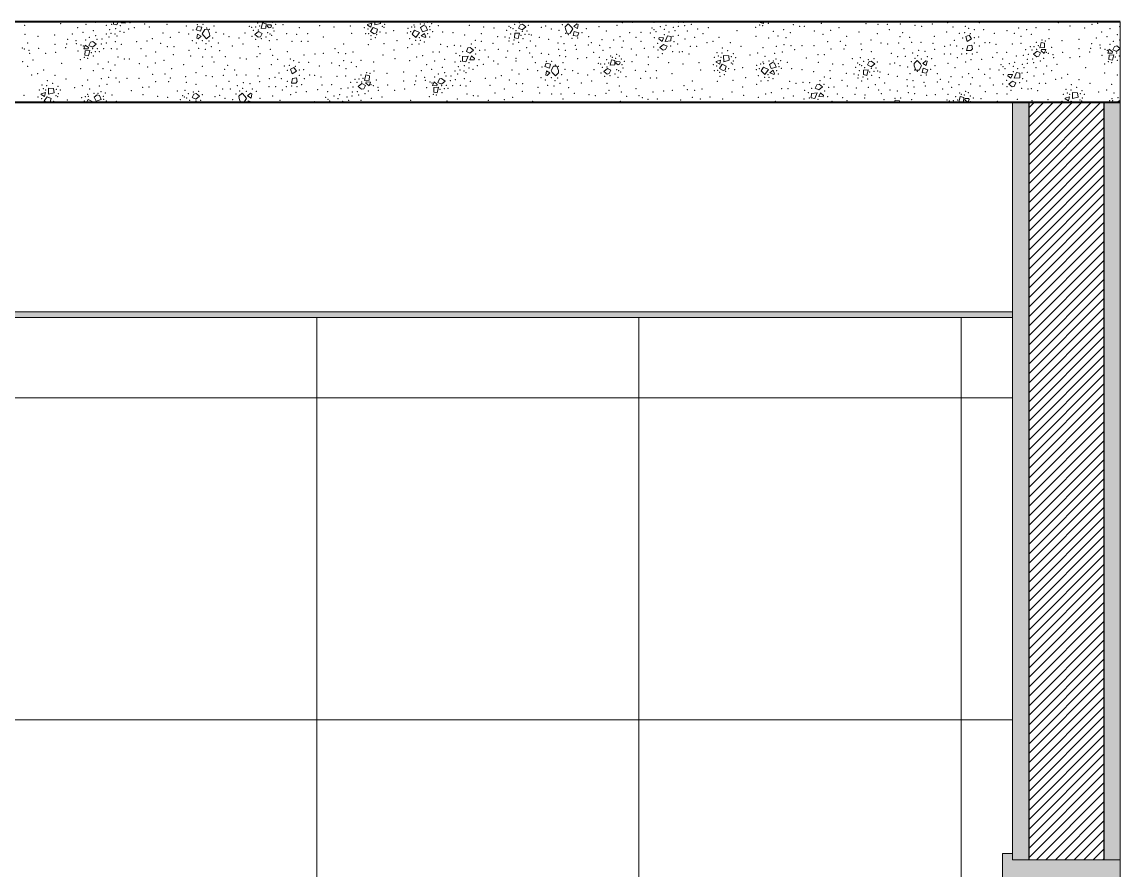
# Model space of a CAD drawing. Header units: metres. Extents: x -1.9 to 95.3, y -2.2 to 2.5.
# Drawn here: x 90.306 to 92.351, y 0.006 to 1.585 of the extents above; entities that cross this region are included whole.
import ezdxf

# ---------------------------------------------------------------- set-up
doc = ezdxf.new("R2010")
doc.units = ezdxf.units.M
doc.header["$MEASUREMENT"] = 0
for name, color, linetype in [('FORRO.EXEC', 7, 'Continuous'), ('LAJES.EST', 7, 'Continuous'), ('PAREDE CONSTRUIR', 7, 'Continuous'), ('Portas Archicad', 7, 'Continuous')]:
    doc.layers.add(name, color=color, linetype=linetype)
for name, color, linetype, lineweight in [('FORRO.EXEC_Caneta_No__241', 7, 'Continuous', 13), ('LAJES.EST_Caneta_No__1', 7, 'Continuous', 40), ('LAJES.EST_Caneta_No__241', 7, 'Continuous', 13), ('PAREDE CONSTRUIR_Caneta_No__241', 7, 'Continuous', 13), ('PAREDE CONSTRUIR_Caneta_No__3', 7, 'Continuous', 30)]:
    doc.layers.add(name, color=color, linetype=linetype, lineweight=lineweight)
for name, color, linetype, lineweight, true_color in [('LAJES.EST_Caneta_No__97', 7, 'Continuous', 13, 0x6b6b6b), ('PAREDE CONSTRUIR_Caneta_No__97', 7, 'Continuous', 13, 0x6b6b6b), ('Portas Archicad_Caneta_No__9', 7, 'Continuous', 9, 0x020202)]:
    doc.layers.add(name, color=color, linetype=linetype, lineweight=lineweight, true_color=true_color)

# ---------------------------------------------------------------- blocks, each defined once
blk = doc.blocks.new('*X312', base_point=(130.5551, -2.115))
at = {"layer": 'LAJES.EST_Caneta_No__241', "color": 7, "linetype": 'Continuous', "lineweight": 13}
for p, q in [((90.4767, 1.5809), (90.4768, 1.585)), ((90.4767, 1.5809), (90.4831, 1.5795)), ((90.4854, 1.585), (90.4831, 1.5795)), ((90.4907, 1.5832), (90.4914, 1.585)), ((90.4986, 1.5829), (90.4907, 1.5832)), ((90.4992, 1.585), (90.4986, 1.5829)), ((90.6328, 1.5767), (90.6305, 1.5705)), ((90.6328, 1.5767), (90.641, 1.5753)), ((90.641, 1.5753), (90.6389, 1.5676)), ((90.7518, 1.5729), (90.7543, 1.5832)), ((90.7608, 1.5818), (90.7543, 1.5832)), ((90.7608, 1.5818), (90.7605, 1.5735)), ((90.7627, 1.5772), (90.7633, 1.5798)), ((90.7667, 1.5738), (90.7627, 1.5772)), ((90.7633, 1.5798), (90.7696, 1.5795)), ((90.7667, 1.5738), (90.7695, 1.5749)), ((90.7707, 1.5779), (90.7695, 1.5749)), ((90.7707, 1.5779), (90.7696, 1.5795)), ((90.9495, 1.579), (90.9496, 1.5803)), ((90.956, 1.5752), (90.9495, 1.579)), ((90.9496, 1.5803), (90.9576, 1.5826)), ((90.9606, 1.5749), (90.9553, 1.567)), ((90.9576, 1.5826), (90.956, 1.5752)), ((90.9606, 1.5749), (90.9682, 1.5715)), ((90.9635, 1.5796), (90.9633, 1.585)), ((90.9737, 1.5822), (90.9635, 1.5796)), ((90.9733, 1.585), (90.9737, 1.5822)), ((91.0484, 1.5744), (91.0542, 1.5784)), ((91.0542, 1.5784), (91.0583, 1.5772)), ((91.0583, 1.5772), (91.0612, 1.5697)), ((91.2311, 1.5735), (91.2342, 1.5799)), ((91.2342, 1.5799), (91.2382, 1.5809)), ((91.2378, 1.5703), (91.2446, 1.5759)), ((91.2382, 1.5809), (91.2446, 1.5759)), ((91.3179, 1.5762), (91.3237, 1.5818)), ((91.3184, 1.572), (91.3179, 1.5762)), ((91.3237, 1.5818), (91.3298, 1.5755)), ((91.3298, 1.5755), (91.332, 1.572)), ((91.3341, 1.5763), (91.3396, 1.5814)), ((91.3407, 1.5726), (91.3341, 1.5763)), ((91.3396, 1.5814), (91.3421, 1.5804)), ((91.3421, 1.5804), (91.3407, 1.5726)), ((91.681, 1.5838), (91.681, 1.585)), ((91.681, 1.5838), (91.6875, 1.5824)), ((91.6881, 1.585), (91.6875, 1.5824)), ((90.6389, 1.5676), (90.6305, 1.5705)), ((90.6318, 1.5547), (90.6332, 1.5625)), ((90.6343, 1.5536), (90.6318, 1.5547)), ((90.6332, 1.5625), (90.6398, 1.5587)), ((90.6398, 1.5587), (90.6343, 1.5536)), ((90.6465, 1.5711), (90.6419, 1.5631)), ((90.644, 1.5596), (90.6419, 1.5631)), ((90.6501, 1.5533), (90.644, 1.5596)), ((90.6525, 1.5714), (90.6465, 1.5711)), ((90.6559, 1.5589), (90.6501, 1.5533)), ((90.6555, 1.5631), (90.6525, 1.5714)), ((90.6555, 1.5631), (90.6559, 1.5589)), ((90.7467, 1.567), (90.7399, 1.5615)), ((90.7462, 1.5565), (90.7399, 1.5615)), ((90.7503, 1.5575), (90.7462, 1.5565)), ((90.7467, 1.567), (90.7534, 1.5638)), ((90.7534, 1.5638), (90.7503, 1.5575)), ((90.7605, 1.5735), (90.7518, 1.5729)), ((90.9623, 1.5631), (90.9553, 1.567)), ((90.9662, 1.5647), (90.9623, 1.5631)), ((90.9682, 1.5715), (90.9662, 1.5647)), ((91.033, 1.5625), (91.0374, 1.5695)), ((91.033, 1.5625), (91.04, 1.5561)), ((91.0374, 1.5695), (91.0469, 1.5651)), ((91.0469, 1.5651), (91.04, 1.5561)), ((91.0521, 1.5669), (91.0484, 1.5744)), ((91.0496, 1.5591), (91.0556, 1.5638)), ((91.0573, 1.5558), (91.0496, 1.5591)), ((91.0521, 1.5669), (91.0612, 1.5697)), ((91.0556, 1.5638), (91.0582, 1.5568)), ((91.0582, 1.5568), (91.0573, 1.5558)), ((91.2237, 1.5555), (91.224, 1.5639)), ((91.2237, 1.5555), (91.2302, 1.5541)), ((91.224, 1.5639), (91.2327, 1.5644)), ((91.2327, 1.5644), (91.2302, 1.5541)), ((91.2378, 1.5703), (91.2311, 1.5735)), ((91.3184, 1.572), (91.3214, 1.5637)), ((91.3214, 1.5637), (91.3274, 1.564)), ((91.3274, 1.564), (91.332, 1.572)), ((91.3329, 1.5598), (91.3349, 1.5675)), ((91.3411, 1.5584), (91.3329, 1.5598)), ((91.3349, 1.5675), (91.3434, 1.5646)), ((91.3411, 1.5584), (91.3434, 1.5646)), ((91.4925, 1.5534), (91.4932, 1.5561)), ((91.4932, 1.5561), (91.5012, 1.5557)), ((91.5012, 1.5557), (91.4983, 1.5487)), ((91.5044, 1.5488), (91.5087, 1.5594)), ((91.5152, 1.558), (91.5087, 1.5594)), ((91.5152, 1.558), (91.5149, 1.5497)), ((92.0701, 1.5606), (92.0641, 1.5578)), ((92.0668, 1.5489), (92.0641, 1.5578)), ((92.0701, 1.5606), (92.0749, 1.5538)), ((90.4212, 1.5351), (90.4241, 1.5421)), ((90.4292, 1.5347), (90.4212, 1.5351)), ((90.4241, 1.5421), (90.4298, 1.5374)), ((90.4298, 1.5374), (90.4292, 1.5347)), ((90.4308, 1.5412), (90.4339, 1.5475)), ((90.4375, 1.538), (90.4308, 1.5412)), ((90.4339, 1.5475), (90.438, 1.5486)), ((90.4375, 1.538), (90.4443, 1.5435)), ((90.438, 1.5486), (90.4443, 1.5435)), ((91.1339, 1.5303), (91.1369, 1.5366)), ((91.1369, 1.5366), (91.141, 1.5377)), ((91.141, 1.5377), (91.1474, 1.5327)), ((91.4983, 1.5487), (91.4925, 1.5534)), ((91.5011, 1.5432), (91.4943, 1.5377)), ((91.5006, 1.5327), (91.4943, 1.5377)), ((91.5011, 1.5432), (91.5078, 1.54)), ((91.5149, 1.5497), (91.5044, 1.5488)), ((91.5078, 1.54), (91.5047, 1.5337)), ((92.0678, 1.5403), (92.0657, 1.5317)), ((92.0749, 1.5538), (92.0668, 1.5489)), ((92.0678, 1.5403), (92.0751, 1.5418)), ((92.0765, 1.5349), (92.0738, 1.5316)), ((92.0751, 1.5418), (92.0765, 1.5349)), ((92.2019, 1.5367), (92.2044, 1.547)), ((92.2106, 1.5372), (92.2019, 1.5367)), ((92.2109, 1.5456), (92.2044, 1.547)), ((92.2044, 1.5314), (92.2051, 1.534)), ((92.2051, 1.534), (92.2131, 1.5337)), ((92.2109, 1.5456), (92.2106, 1.5372)), ((92.3286, 1.5271), (92.3314, 1.5341)), ((92.3314, 1.5341), (92.3372, 1.5294)), ((92.3382, 1.5332), (92.3413, 1.5395)), ((92.3413, 1.5395), (92.3453, 1.5405)), ((92.3449, 1.53), (92.3514, 1.5353)), ((92.3453, 1.5405), (92.3514, 1.5358)), ((90.4234, 1.5232), (90.4237, 1.5315)), ((90.4234, 1.5232), (90.4299, 1.5218)), ((90.4237, 1.5315), (90.4324, 1.5321)), ((90.4324, 1.5321), (90.4299, 1.5218)), ((91.1265, 1.5123), (91.1268, 1.5206)), ((91.1268, 1.5206), (91.1372, 1.5216)), ((91.1372, 1.5216), (91.133, 1.5109)), ((91.1406, 1.5271), (91.1339, 1.5303)), ((91.1405, 1.5146), (91.1433, 1.5217)), ((91.1485, 1.5143), (91.1405, 1.5146)), ((91.1406, 1.5271), (91.1474, 1.5327)), ((91.1433, 1.5217), (91.1491, 1.5169)), ((91.1491, 1.5169), (91.1485, 1.5143)), ((91.4016, 1.5043), (91.4041, 1.5146)), ((91.4106, 1.5132), (91.4041, 1.5146)), ((91.5047, 1.5337), (91.5006, 1.5327)), ((91.5994, 1.5117), (91.6075, 1.514)), ((91.6075, 1.514), (91.6058, 1.5066)), ((91.6133, 1.511), (91.613, 1.5224)), ((91.6225, 1.5218), (91.613, 1.5224)), ((91.6235, 1.5136), (91.6133, 1.511)), ((91.6225, 1.5218), (91.6235, 1.5136)), ((92.0738, 1.5316), (92.0657, 1.5317)), ((92.1968, 1.5308), (92.19, 1.5252)), ((92.1963, 1.5202), (92.19, 1.5252)), ((92.2004, 1.5212), (92.1963, 1.5202)), ((92.1968, 1.5308), (92.2035, 1.5276)), ((92.2035, 1.5276), (92.2004, 1.5212)), ((92.2102, 1.5266), (92.2044, 1.5314)), ((92.2131, 1.5337), (92.2102, 1.5266)), ((92.3366, 1.5267), (92.3286, 1.5271)), ((92.3308, 1.5152), (92.3311, 1.5235)), ((92.3308, 1.5152), (92.3373, 1.5138)), ((92.3311, 1.5235), (92.3398, 1.5241)), ((92.3372, 1.5294), (92.3366, 1.5267)), ((92.3398, 1.5241), (92.3373, 1.5138)), ((92.3449, 1.53), (92.3382, 1.5332)), ((90.8125, 1.5), (90.8065, 1.4972)), ((90.8092, 1.4883), (90.8065, 1.4972)), ((90.8173, 1.4932), (90.8092, 1.4883)), ((90.8125, 1.5), (90.8173, 1.4932)), ((91.1265, 1.5123), (91.133, 1.5109)), ((91.2826, 1.5081), (91.2803, 1.5019)), ((91.2887, 1.499), (91.2803, 1.5019)), ((91.2816, 1.4861), (91.283, 1.4939)), ((91.2826, 1.5081), (91.2908, 1.5067)), ((91.283, 1.4939), (91.2896, 1.4902)), ((91.2908, 1.5067), (91.2887, 1.499)), ((91.2963, 1.5025), (91.2917, 1.4945)), ((91.2939, 1.491), (91.2917, 1.4945)), ((91.3023, 1.5028), (91.2963, 1.5025)), ((91.3053, 1.4945), (91.3023, 1.5028)), ((91.3053, 1.4945), (91.3058, 1.4903)), ((91.3965, 1.4984), (91.3897, 1.4929)), ((91.3965, 1.4984), (91.4032, 1.4953)), ((91.4032, 1.4953), (91.4001, 1.4889)), ((91.4103, 1.5049), (91.4016, 1.5043)), ((91.4106, 1.5132), (91.4103, 1.5049)), ((91.4125, 1.5086), (91.4132, 1.5112)), ((91.4165, 1.5052), (91.4125, 1.5086)), ((91.4132, 1.5112), (91.4195, 1.5109)), ((91.4165, 1.5052), (91.4193, 1.5063)), ((91.4205, 1.5093), (91.4193, 1.5063)), ((91.4205, 1.5093), (91.4195, 1.5109)), ((91.5993, 1.5104), (91.5994, 1.5117)), ((91.6058, 1.5066), (91.5993, 1.5104)), ((91.6104, 1.5063), (91.6051, 1.4984)), ((91.6121, 1.4945), (91.6051, 1.4984)), ((91.6104, 1.5063), (91.618, 1.5029)), ((91.616, 1.4961), (91.6121, 1.4945)), ((91.618, 1.5029), (91.616, 1.4961)), ((91.6828, 1.4939), (91.6872, 1.5009)), ((91.6828, 1.4939), (91.6898, 1.4875)), ((91.6872, 1.5009), (91.6967, 1.4965)), ((91.6967, 1.4965), (91.6898, 1.4875)), ((91.6982, 1.5058), (91.704, 1.5098)), ((91.7019, 1.4983), (91.6982, 1.5058)), ((91.6994, 1.4905), (91.7054, 1.4952)), ((91.7019, 1.4983), (91.7111, 1.5011)), ((91.704, 1.5098), (91.7081, 1.5086)), ((91.7054, 1.4952), (91.708, 1.4882)), ((91.7081, 1.5086), (91.7111, 1.5011)), ((91.8735, 1.4869), (91.8738, 1.4953)), ((91.8738, 1.4953), (91.8825, 1.4958)), ((91.8825, 1.4958), (91.88, 1.4855)), ((91.8809, 1.5049), (91.884, 1.5113)), ((91.8876, 1.5017), (91.8809, 1.5049)), ((91.884, 1.5113), (91.8881, 1.5123)), ((91.8876, 1.5017), (91.8944, 1.5073)), ((91.8881, 1.5123), (91.8944, 1.5073)), ((91.9677, 1.5076), (91.9735, 1.5132)), ((91.9682, 1.5034), (91.9677, 1.5076)), ((91.9682, 1.5034), (91.9712, 1.4951)), ((91.9712, 1.4951), (91.9772, 1.4954)), ((91.9735, 1.5132), (91.9796, 1.5069)), ((91.9772, 1.4954), (91.9818, 1.5034)), ((91.9796, 1.5069), (91.9818, 1.5034)), ((91.9827, 1.4912), (91.9848, 1.4989)), ((91.9839, 1.5077), (91.9894, 1.5128)), ((91.9905, 1.504), (91.9839, 1.5077)), ((91.9848, 1.4989), (91.9932, 1.496)), ((91.9894, 1.5128), (91.9919, 1.5118)), ((91.9919, 1.5118), (91.9905, 1.504)), ((91.9909, 1.4898), (91.9932, 1.496)), ((90.8102, 1.4797), (90.8082, 1.4712)), ((90.8102, 1.4797), (90.8175, 1.4812)), ((90.8189, 1.4743), (90.8162, 1.471)), ((90.8175, 1.4812), (90.8189, 1.4743)), ((90.9443, 1.4761), (90.9468, 1.4864)), ((90.953, 1.4766), (90.9443, 1.4761)), ((90.9533, 1.485), (90.9468, 1.4864)), ((90.9469, 1.4708), (90.9475, 1.4734)), ((90.9475, 1.4734), (90.9555, 1.4731)), ((90.9555, 1.4731), (90.9527, 1.466)), ((90.9533, 1.485), (90.953, 1.4766)), ((91.071, 1.4665), (91.0739, 1.4735)), ((91.0739, 1.4735), (91.0797, 1.4688)), ((91.0806, 1.4726), (91.0837, 1.4789)), ((91.0837, 1.4789), (91.0878, 1.48)), ((91.0873, 1.4694), (91.0941, 1.475)), ((91.0878, 1.48), (91.0941, 1.475)), ((91.2841, 1.4851), (91.2816, 1.4861)), ((91.2896, 1.4902), (91.2841, 1.4851)), ((91.2999, 1.4847), (91.2939, 1.491)), ((91.3058, 1.4903), (91.2999, 1.4847)), ((91.396, 1.4879), (91.3897, 1.4929)), ((91.4001, 1.4889), (91.396, 1.4879)), ((91.7071, 1.4872), (91.6994, 1.4905)), ((91.708, 1.4882), (91.7071, 1.4872)), ((91.8735, 1.4869), (91.88, 1.4855)), ((91.9909, 1.4898), (91.9827, 1.4912)), ((92.1423, 1.4848), (92.143, 1.4875)), ((92.1481, 1.4801), (92.1423, 1.4848)), ((92.143, 1.4875), (92.151, 1.4871)), ((92.1509, 1.4746), (92.1441, 1.4691)), ((92.151, 1.4871), (92.1481, 1.4801)), ((92.1509, 1.4746), (92.1576, 1.4714)), ((92.1542, 1.4802), (92.1585, 1.4908)), ((92.1647, 1.4811), (92.1542, 1.4802)), ((92.165, 1.4894), (92.1585, 1.4908)), ((92.165, 1.4894), (92.1647, 1.4811)), ((90.3418, 1.4511), (90.3499, 1.4534)), ((90.3499, 1.4534), (90.3482, 1.446)), ((90.3557, 1.4504), (90.3554, 1.4618)), ((90.3649, 1.4613), (90.3554, 1.4618)), ((90.3659, 1.453), (90.3557, 1.4504)), ((90.3649, 1.4613), (90.3659, 1.453)), ((90.7101, 1.447), (90.716, 1.4526)), ((90.716, 1.4526), (90.722, 1.4463)), ((90.7263, 1.4472), (90.7318, 1.4523)), ((90.7318, 1.4523), (90.7343, 1.4512)), ((90.8162, 1.471), (90.8082, 1.4712)), ((90.9392, 1.4702), (90.9324, 1.4646)), ((90.9388, 1.4596), (90.9324, 1.4646)), ((90.9428, 1.4606), (90.9388, 1.4596)), ((90.9392, 1.4702), (90.9459, 1.467)), ((90.9459, 1.467), (90.9428, 1.4606)), ((90.9527, 1.466), (90.9469, 1.4708)), ((91.079, 1.4661), (91.071, 1.4665)), ((91.0732, 1.4546), (91.0735, 1.4629)), ((91.0732, 1.4546), (91.0797, 1.4532)), ((91.0735, 1.4629), (91.0822, 1.4635)), ((91.0797, 1.4688), (91.079, 1.4661)), ((91.0822, 1.4635), (91.0797, 1.4532)), ((91.0873, 1.4694), (91.0806, 1.4726)), ((91.7766, 1.452), (91.7871, 1.453)), ((91.7871, 1.453), (91.7828, 1.4423)), ((91.7837, 1.4617), (91.7868, 1.468)), ((91.7904, 1.4585), (91.7837, 1.4617)), ((91.7868, 1.468), (91.7908, 1.4691)), ((91.7903, 1.446), (91.7932, 1.4531)), ((91.7904, 1.4585), (91.7972, 1.4641)), ((91.7908, 1.4691), (91.7972, 1.4641)), ((91.7932, 1.4531), (91.7989, 1.4483)), ((92.1504, 1.4641), (92.1441, 1.4691)), ((92.1545, 1.4651), (92.1504, 1.4641)), ((92.1576, 1.4714), (92.1545, 1.4651)), ((92.2631, 1.4424), (92.2628, 1.4538)), ((92.2723, 1.4533), (92.2628, 1.4538)), ((92.2723, 1.4533), (92.2733, 1.445)), ((90.3417, 1.4498), (90.3418, 1.4511)), ((90.3482, 1.446), (90.3417, 1.4498)), ((90.3528, 1.4457), (90.3475, 1.4379)), ((90.3526, 1.435), (90.3475, 1.4379)), ((90.3528, 1.4457), (90.3604, 1.4423)), ((90.3584, 1.4356), (90.3571, 1.435)), ((90.3604, 1.4423), (90.3584, 1.4356)), ((90.4263, 1.435), (90.4296, 1.4404)), ((90.4296, 1.4404), (90.4392, 1.4359)), ((90.4392, 1.4359), (90.4384, 1.435)), ((90.4406, 1.4452), (90.4464, 1.4492)), ((90.4444, 1.4378), (90.4406, 1.4452)), ((90.4444, 1.4378), (90.4535, 1.4405)), ((90.4464, 1.4492), (90.4505, 1.448)), ((90.4505, 1.448), (90.4535, 1.4405)), ((90.6215, 1.435), (90.6249, 1.4352)), ((90.6233, 1.4443), (90.6264, 1.4507)), ((90.63, 1.4411), (90.6233, 1.4443)), ((90.6249, 1.4352), (90.6249, 1.435)), ((90.6264, 1.4507), (90.6305, 1.4517)), ((90.63, 1.4411), (90.6368, 1.4467)), ((90.6305, 1.4517), (90.6368, 1.4467)), ((90.7106, 1.4428), (90.7101, 1.447)), ((90.7106, 1.4428), (90.7134, 1.435)), ((90.7197, 1.435), (90.7242, 1.4428)), ((90.722, 1.4463), (90.7242, 1.4428)), ((90.7329, 1.4434), (90.7263, 1.4472)), ((90.7263, 1.435), (90.7272, 1.4383)), ((90.7272, 1.4383), (90.7356, 1.4354)), ((90.7343, 1.4512), (90.7329, 1.4434)), ((90.7354, 1.435), (90.7356, 1.4354)), ((91.7763, 1.4437), (91.7766, 1.452)), ((91.7763, 1.4437), (91.7828, 1.4423)), ((91.7983, 1.4457), (91.7903, 1.446)), ((91.7989, 1.4483), (91.7983, 1.4457)), ((91.9324, 1.4395), (91.9307, 1.435)), ((91.9324, 1.4395), (91.9406, 1.4381)), ((91.9406, 1.4381), (91.9398, 1.435)), ((92.0514, 1.4358), (92.0539, 1.4461)), ((92.0601, 1.4363), (92.0514, 1.4358)), ((92.0604, 1.4446), (92.0539, 1.4461)), ((92.0604, 1.4446), (92.0601, 1.4363)), ((92.0623, 1.44), (92.063, 1.4426)), ((92.0664, 1.4366), (92.0623, 1.44)), ((92.063, 1.4426), (92.0693, 1.4423)), ((92.0664, 1.4366), (92.0691, 1.4377)), ((92.0703, 1.4407), (92.0691, 1.4377)), ((92.0703, 1.4407), (92.0693, 1.4423)), ((92.2491, 1.4418), (92.2492, 1.4431)), ((92.2556, 1.438), (92.2491, 1.4418)), ((92.2492, 1.4431), (92.2573, 1.4454)), ((92.2573, 1.4454), (92.2556, 1.438)), ((92.2602, 1.4377), (92.2584, 1.435)), ((92.2602, 1.4377), (92.2663, 1.435)), ((92.2733, 1.445), (92.2631, 1.4424)), ((92.348, 1.4372), (92.3514, 1.4395)), ((92.3491, 1.435), (92.348, 1.4372))]:
    blk.add_line(p, q, dxfattribs=at)
for p in [(90.3114, 1.5789), (90.3782, 1.5817), (90.4253, 1.5808), (90.4433, 1.5843), (90.463, 1.5789), (90.4732, 1.5805), (90.4892, 1.5779), (90.5075, 1.5834), (90.5348, 1.5811), (90.5433, 1.5754), (90.5764, 1.5809), (90.6123, 1.5776), (90.6329, 1.5802), (90.6432, 1.5806), (90.6638, 1.5777), (90.7297, 1.5767), (90.7341, 1.5752), (90.7413, 1.5755), (90.7454, 1.5833), (90.7491, 1.5772), (90.7727, 1.5846), (90.7784, 1.5806), (90.7926, 1.5797), (90.8608, 1.5779), (90.8876, 1.5755), (90.9175, 1.5778), (90.9773, 1.5771), (90.9804, 1.5752), (90.9815, 1.5809), (91.0321, 1.5754), (91.0366, 1.5792), (91.0377, 1.5758), (91.048, 1.5812), (91.0557, 1.5812), (91.0611, 1.5844), (91.0653, 1.576), (91.0694, 1.5817), (91.0819, 1.5782), (91.1394, 1.5787), (91.1663, 1.5756), (91.2131, 1.577), (91.2238, 1.5805), (91.2328, 1.5836), (91.2431, 1.585), (91.2496, 1.579), (91.2734, 1.5752), (91.2818, 1.5774), (91.3126, 1.5798), (91.3316, 1.5849), (91.3809, 1.5763), (91.4142, 1.5789), (91.4243, 1.5835), (91.4437, 1.5843), (91.4831, 1.5846), (91.4952, 1.5761), (91.5055, 1.5786), (91.5288, 1.5766), (91.529, 1.5841), (91.5386, 1.5844), (91.5408, 1.5781), (91.5529, 1.5807), (91.6727, 1.5753), (91.6799, 1.5796), (91.6859, 1.5781), (91.6964, 1.5823), (91.7426, 1.5802), (91.7546, 1.5769), (91.7636, 1.5766), (91.7949, 1.5822), (91.846, 1.5849), (91.8781, 1.582), (91.9005, 1.5803), (91.9179, 1.5803), (91.9425, 1.5811), (91.9697, 1.5788), (91.9819, 1.5769), (92.0017, 1.5811), (92.0304, 1.5836), (92.0403, 1.5759), (92.0635, 1.5767), (92.0891, 1.5839), (92.2364, 1.5837), (92.2583, 1.5773), (92.2989, 1.5803), (92.31, 1.5827), (92.3507, 1.5763), (90.3118, 1.5621), (90.3361, 1.5582), (90.3673, 1.5605), (90.4, 1.5629), (90.41, 1.5744), (90.4196, 1.5655), (90.4316, 1.5567), (90.4393, 1.5691), (90.4436, 1.5592), (90.463, 1.5623), (90.468, 1.5568), (90.4693, 1.5704), (90.4722, 1.5641), (90.4796, 1.5624), (90.4806, 1.5724), (90.4834, 1.559), (90.4889, 1.5676), (90.4965, 1.5655), (90.5046, 1.5721), (90.5155, 1.5745), (90.5687, 1.5644), (90.5823, 1.5565), (90.5984, 1.5657), (90.6166, 1.5628), (90.6249, 1.5698), (90.6501, 1.5735), (90.6551, 1.571), (90.6613, 1.5553), (90.6676, 1.5655), (90.682, 1.5629), (90.692, 1.5577), (90.7101, 1.5551), (90.7218, 1.5645), (90.7349, 1.5583), (90.7374, 1.5694), (90.7462, 1.57), (90.7607, 1.5569), (90.7639, 1.5649), (90.768, 1.5629), (90.7714, 1.5604), (90.7738, 1.5739), (90.7756, 1.5681), (90.7989, 1.5635), (90.8181, 1.5618), (90.823, 1.5743), (90.8381, 1.5632), (90.8674, 1.5572), (90.9205, 1.5639), (90.944, 1.5744), (90.9461, 1.5631), (90.9505, 1.5717), (90.952, 1.5634), (90.956, 1.5596), (90.9646, 1.5557), (90.9668, 1.5616), (90.9728, 1.5665), (90.9841, 1.5647), (90.9986, 1.5687), (91.0239, 1.5647), (91.0249, 1.5731), (91.0299, 1.5668), (91.0461, 1.5556), (91.062, 1.5631), (91.0653, 1.5569), (91.0661, 1.5704), (91.0709, 1.567), (91.0898, 1.5664), (91.1093, 1.5648), (91.131, 1.561), (91.1615, 1.563), (91.1856, 1.5739), (91.1919, 1.5577), (91.2061, 1.5568), (91.2089, 1.5693), (91.214, 1.5551), (91.2163, 1.5629), (91.2165, 1.5744), (91.2206, 1.5725), (91.2261, 1.5686), (91.2354, 1.5602), (91.2383, 1.5673), (91.2431, 1.5618), (91.2471, 1.568), (91.2504, 1.5622), (91.2548, 1.5607), (91.27, 1.5562), (91.2919, 1.5722), (91.3062, 1.5696), (91.31, 1.5574), (91.3188, 1.5641), (91.3238, 1.5616), (91.3307, 1.5545), (91.341, 1.5549), (91.349, 1.5652), (91.3572, 1.5723), (91.3615, 1.5575), (91.3945, 1.5684), (91.4199, 1.5574), (91.4382, 1.5652), (91.4496, 1.5562), (91.4593, 1.5658), (91.4764, 1.5644), (91.4798, 1.5739), (91.4836, 1.5704), (91.4843, 1.5556), (91.4873, 1.5668), (91.5026, 1.5611), (91.5029, 1.5713), (91.5112, 1.5665), (91.5186, 1.5584), (91.5196, 1.5748), (91.5226, 1.5686), (91.5288, 1.56), (91.5452, 1.5683), (91.5592, 1.5566), (91.5649, 1.5718), (91.5745, 1.563), (91.5845, 1.5745), (91.6043, 1.5564), (91.6377, 1.5686), (91.6731, 1.5585), (91.6968, 1.5549), (91.7056, 1.5673), (91.7146, 1.5587), (91.7247, 1.5709), (91.7292, 1.5556), (91.7372, 1.5653), (91.7823, 1.5681), (91.7979, 1.5619), (91.8123, 1.5694), (91.828, 1.5741), (91.8423, 1.5585), (91.865, 1.5663), (91.8996, 1.563), (91.9215, 1.5709), (91.9416, 1.5576), (91.9467, 1.565), (91.9597, 1.5562), (92.0056, 1.5585), (92.0283, 1.5663), (92.0523, 1.5637), (92.0583, 1.5554), (92.0618, 1.565), (92.0696, 1.5734), (92.0727, 1.563), (92.0798, 1.5704), (92.0802, 1.5559), (92.0883, 1.5568), (92.0975, 1.5707), (92.1174, 1.5636), (92.1408, 1.5691), (92.1547, 1.5641), (92.1627, 1.5737), (92.1672, 1.5585), (92.1773, 1.5706), (92.1863, 1.5621), (92.1951, 1.5744), (92.2188, 1.5709), (92.2856, 1.5737), (92.3074, 1.5549), (92.3174, 1.5663), (92.327, 1.5575), (92.3327, 1.5727), (92.3466, 1.5611), (90.3066, 1.5366), (90.3107, 1.5346), (90.3165, 1.5456), (90.3374, 1.5362), (90.3675, 1.5435), (90.3876, 1.537), (90.3896, 1.5439), (90.3912, 1.5528), (90.4065, 1.5503), (90.4075, 1.5448), (90.4162, 1.5421), (90.4203, 1.5401), (90.4251, 1.5514), (90.438, 1.535), (90.4459, 1.5529), (90.4468, 1.5356), (90.4539, 1.5441), (90.4555, 1.5532), (90.4585, 1.5353), (90.4632, 1.546), (90.4727, 1.5356), (90.4801, 1.5482), (90.4834, 1.5345), (90.4913, 1.5432), (90.5195, 1.5486), (90.528, 1.5356), (90.5389, 1.5493), (90.549, 1.5539), (90.5644, 1.5455), (90.5771, 1.5388), (90.5892, 1.5389), (90.6234, 1.55), (90.6311, 1.5458), (90.6354, 1.5359), (90.6423, 1.5502), (90.6475, 1.5341), (90.649, 1.5445), (90.6543, 1.5495), (90.6586, 1.5393), (90.6718, 1.5457), (90.6982, 1.54), (90.7176, 1.5438), (90.7414, 1.5524), (90.7462, 1.5392), (90.7517, 1.5538), (90.7666, 1.5503), (90.7688, 1.5342), (90.7813, 1.5519), (90.809, 1.5487), (90.8268, 1.549), (90.8387, 1.5491), (90.8892, 1.5351), (90.9051, 1.544), (90.9516, 1.5429), (90.9565, 1.5526), (90.9805, 1.5448), (91.0045, 1.55), (91.0246, 1.5372), (91.0282, 1.5539), (91.0328, 1.5436), (91.0395, 1.5506), (91.0458, 1.5441), (91.0479, 1.5507), (91.0555, 1.5479), (91.086, 1.5432), (91.0983, 1.5392), (91.1114, 1.5412), (91.1235, 1.5405), (91.143, 1.5442), (91.1505, 1.5373), (91.1508, 1.5511), (91.1617, 1.5487), (91.1838, 1.5452), (91.1934, 1.5341), (91.2133, 1.5494), (91.2205, 1.544), (91.2226, 1.5514), (91.2314, 1.5473), (91.2391, 1.5541), (91.246, 1.5369), (91.253, 1.5497), (91.2632, 1.5401), (91.2871, 1.5525), (91.3047, 1.5461), (91.3056, 1.5341), (91.316, 1.5444), (91.3366, 1.5415), (91.3387, 1.5342), (91.361, 1.5419), (91.3667, 1.5467), (91.3822, 1.5415), (91.3868, 1.5519), (91.4014, 1.5371), (91.408, 1.5512), (91.4236, 1.538), (91.4263, 1.5497), (91.4409, 1.5346), (91.4593, 1.549), (91.4654, 1.536), (91.4827, 1.5382), (91.4902, 1.545), (91.5143, 1.5404), (91.5204, 1.5482), (91.5274, 1.544), (91.5411, 1.5531), (91.551, 1.5396), (91.5628, 1.5395), (91.5819, 1.5467), (91.593, 1.549), (91.6107, 1.5366), (91.6253, 1.5463), (91.6456, 1.5395), (91.6862, 1.5374), (91.7114, 1.5399), (91.7252, 1.5425), (91.7387, 1.5411), (91.7592, 1.5409), (91.7815, 1.5409), (91.8071, 1.5482), (91.8128, 1.5346), (91.8303, 1.5489), (91.8372, 1.5346), (91.8402, 1.5412), (91.8689, 1.5437), (91.8877, 1.5513), (91.9064, 1.5456), (91.9185, 1.5437), (91.9388, 1.546), (91.9492, 1.5352), (91.9634, 1.5468), (91.9808, 1.5468), (92.0032, 1.5451), (92.0064, 1.5343), (92.0246, 1.5399), (92.0353, 1.5422), (92.0426, 1.5507), (92.047, 1.54), (92.058, 1.5352), (92.0801, 1.546), (92.0895, 1.54), (92.0996, 1.5467), (92.1086, 1.5463), (92.1206, 1.5431), (92.1507, 1.5441), (92.1667, 1.545), (92.1842, 1.5389), (92.1914, 1.5393), (92.1955, 1.547), (92.1992, 1.5409), (92.2059, 1.5513), (92.212, 1.5497), (92.2192, 1.5541), (92.2239, 1.5376), (92.2435, 1.5502), (92.2747, 1.5525), (92.2749, 1.5355), (92.297, 1.5359), (92.2986, 1.5448), (92.3139, 1.5423), (92.3149, 1.5368), (92.3236, 1.5341), (92.3325, 1.5434), (92.339, 1.5487), (92.351, 1.5512), (90.3194, 1.5319), (90.3204, 1.5265), (90.3269, 1.5139), (90.3505, 1.5266), (90.3688, 1.5287), (90.4104, 1.5311), (90.4151, 1.5147), (90.4223, 1.5191), (90.4283, 1.5175), (90.4351, 1.5279), (90.4388, 1.5217), (90.4428, 1.5295), (90.4501, 1.5298), (90.485, 1.5196), (90.497, 1.5163), (90.506, 1.516), (90.5373, 1.5216), (90.555, 1.5291), (90.5704, 1.5135), (90.5884, 1.5243), (90.6173, 1.5322), (90.6205, 1.5214), (90.6429, 1.5197), (90.6603, 1.5197), (90.6745, 1.5313), (90.6849, 1.5205), (90.7121, 1.5182), (90.7243, 1.5163), (90.7441, 1.5205), (90.7498, 1.5262), (90.7728, 1.523), (90.7827, 1.5153), (90.8003, 1.5296), (90.8059, 1.5161), (90.8315, 1.5233), (90.8517, 1.5252), (90.8677, 1.5263), (90.8956, 1.5276), (90.9091, 1.5262), (90.9229, 1.5288), (90.9375, 1.5138), (90.9788, 1.5232), (90.999, 1.5326), (91.0007, 1.5167), (91.0413, 1.5197), (91.0524, 1.5221), (91.0715, 1.5292), (91.0833, 1.5292), (91.0932, 1.5157), (91.1143, 1.5263), (91.1213, 1.5221), (91.1273, 1.5299), (91.1514, 1.5253), (91.1573, 1.5148), (91.1589, 1.5322), (91.1689, 1.5327), (91.175, 1.5197), (91.208, 1.519), (91.2107, 1.5308), (91.2263, 1.5175), (91.2329, 1.5316), (91.2521, 1.5272), (91.257, 1.5198), (91.2733, 1.5268), (91.2871, 1.525), (91.3076, 1.5221), (91.318, 1.5324), (91.3189, 1.5204), (91.3415, 1.5168), (91.3578, 1.5185), (91.3711, 1.5286), (91.3813, 1.519), (91.3883, 1.5319), (91.3952, 1.5147), (91.4029, 1.5215), (91.4057, 1.5189), (91.4117, 1.5174), (91.4138, 1.5247), (91.4189, 1.5217), (91.4225, 1.516), (91.4505, 1.5236), (91.4726, 1.52), (91.4908, 1.5192), (91.4911, 1.533), (91.4987, 1.5261), (91.5182, 1.5299), (91.5303, 1.5291), (91.536, 1.5296), (91.5483, 1.5255), (91.5958, 1.519), (91.601, 1.528), (91.6035, 1.5215), (91.608, 1.5189), (91.61, 1.527), (91.6208, 1.5316), (91.6276, 1.5204), (91.631, 1.5259), (91.6354, 1.5187), (91.6619, 1.5233), (91.6764, 1.5271), (91.6901, 1.5211), (91.7081, 1.5263), (91.7109, 1.5158), (91.7222, 1.5293), (91.7451, 1.5336), (91.7672, 1.5177), (91.7886, 1.5242), (91.8005, 1.5243), (91.853, 1.5168), (91.8677, 1.5185), (91.8702, 1.5335), (91.8826, 1.515), (91.8881, 1.5296), (91.8929, 1.5164), (91.9254, 1.5265), (91.9373, 1.5205), (91.9518, 1.5208), (91.9651, 1.5272), (91.9694, 1.517), (91.9747, 1.522), (91.9762, 1.5324), (91.9814, 1.5163), (91.9883, 1.5306), (91.9926, 1.5207), (92.0003, 1.5165), (92.0239, 1.5253), (92.0359, 1.5254), (92.0486, 1.5187), (92.0562, 1.5252), (92.066, 1.5262), (92.0741, 1.5149), (92.0762, 1.5252), (92.085, 1.5287), (92.0935, 1.5157), (92.1144, 1.5194), (92.1223, 1.5281), (92.1329, 1.516), (92.1403, 1.5286), (92.158, 1.5217), (92.171, 1.5227), (92.1758, 1.5335), (92.1788, 1.5155), (92.1804, 1.5247), (92.1875, 1.5331), (92.1884, 1.5158), (92.1963, 1.5338), (92.2092, 1.5173), (92.214, 1.5286), (92.2181, 1.5266), (92.2268, 1.5239), (92.2278, 1.5185), (92.2448, 1.5282), (92.2579, 1.5185), (92.2762, 1.5207), (92.295, 1.529), (92.3178, 1.5231), (92.3277, 1.5321), (92.3425, 1.5198), (92.3454, 1.527), (92.3462, 1.5137), (92.3502, 1.5215), (90.3073, 1.5112), (90.3169, 1.5024), (90.3468, 1.4958), (90.3801, 1.508), (90.4155, 1.4979), (90.4392, 1.4943), (90.448, 1.5067), (90.457, 1.4981), (90.4671, 1.5103), (90.4716, 1.495), (90.4796, 1.5047), (90.5247, 1.5075), (90.5404, 1.5013), (90.5547, 1.5088), (90.5847, 1.4979), (90.6074, 1.5057), (90.6421, 1.5024), (90.6639, 1.5103), (90.684, 1.497), (90.6891, 1.5044), (90.7022, 1.4956), (90.748, 1.4979), (90.7707, 1.5057), (90.7947, 1.5032), (90.8007, 1.4949), (90.8042, 1.5044), (90.8121, 1.5128), (90.8151, 1.5024), (90.8222, 1.5098), (90.8226, 1.4953), (90.8307, 1.4962), (90.8399, 1.5101), (90.8599, 1.503), (90.8832, 1.5085), (90.8971, 1.5035), (90.9051, 1.5131), (90.9096, 1.4979), (90.9197, 1.5101), (90.9287, 1.5015), (90.9612, 1.5103), (90.9616, 1.4935), (91.028, 1.5131), (91.0498, 1.4943), (91.0598, 1.5058), (91.0694, 1.4969), (91.0751, 1.5122), (91.0891, 1.5005), (91.1128, 1.5103), (91.1128, 1.4937), (91.1191, 1.5018), (91.122, 1.4955), (91.123, 1.5119), (91.1294, 1.4939), (91.1304, 1.5038), (91.1388, 1.499), (91.139, 1.5093), (91.1463, 1.4969), (91.1544, 1.5035), (91.1653, 1.5059), (91.1846, 1.5125), (91.1931, 1.5068), (91.2186, 1.4958), (91.2262, 1.5123), (91.2482, 1.4971), (91.2621, 1.509), (91.2665, 1.4942), (91.2747, 1.5012), (91.2827, 1.5116), (91.293, 1.512), (91.2999, 1.5049), (91.3049, 1.5024), (91.3136, 1.5091), (91.3174, 1.4969), (91.3318, 1.4943), (91.3716, 1.4959), (91.3795, 1.5081), (91.3839, 1.5066), (91.3872, 1.5008), (91.3912, 1.5069), (91.396, 1.5014), (91.3989, 1.5086), (91.4137, 1.4963), (91.4178, 1.4943), (91.4236, 1.5053), (91.4254, 1.4995), (91.4282, 1.512), (91.4424, 1.5111), (91.4487, 1.4949), (91.468, 1.4932), (91.4728, 1.5058), (91.4879, 1.4946), (91.5106, 1.5093), (91.5374, 1.5069), (91.5673, 1.5092), (91.5703, 1.4953), (91.5938, 1.5058), (91.5959, 1.4945), (91.6003, 1.5031), (91.6018, 1.4948), (91.6226, 1.4979), (91.6272, 1.5085), (91.6302, 1.5066), (91.6313, 1.5123), (91.6339, 1.4961), (91.6484, 1.5001), (91.6737, 1.4961), (91.6747, 1.5045), (91.6797, 1.4982), (91.682, 1.5068), (91.6864, 1.5106), (91.6876, 1.5072), (91.6978, 1.5126), (91.7055, 1.5126), (91.7118, 1.4945), (91.7151, 1.5074), (91.7159, 1.5018), (91.7192, 1.5131), (91.7207, 1.4984), (91.7317, 1.5096), (91.7397, 1.4978), (91.7592, 1.4962), (91.7892, 1.5101), (91.8113, 1.4944), (91.8161, 1.507), (91.8354, 1.5053), (91.8587, 1.5007), (91.8629, 1.5084), (91.8661, 1.4943), (91.8663, 1.5058), (91.8704, 1.5039), (91.8736, 1.5119), (91.8759, 1.5), (91.8881, 1.4987), (91.893, 1.4932), (91.8969, 1.4994), (91.8994, 1.5105), (91.9002, 1.4936), (91.9232, 1.5066), (91.9317, 1.5088), (91.9417, 1.5036), (91.956, 1.501), (91.9624, 1.5112), (91.9686, 1.4955), (91.9988, 1.4967), (92.007, 1.5037), (92.0307, 1.5077), (92.0443, 1.4998), (92.064, 1.5103), (92.088, 1.4966), (92.1091, 1.4972), (92.1262, 1.4958), (92.1297, 1.5053), (92.1334, 1.5018), (92.1371, 1.4982), (92.145, 1.5075), (92.1527, 1.5027), (92.1553, 1.51), (92.161, 1.4979), (92.1694, 1.5062), (92.1724, 1.5), (92.1786, 1.508), (92.1907, 1.5095), (92.195, 1.4997), (92.2027, 1.5121), (92.2147, 1.5032), (92.2243, 1.4944), (92.2343, 1.5059), (92.2875, 1.5), (92.3225, 1.5067), (92.3297, 1.511), (92.3357, 1.5095), (90.3243, 1.4861), (90.3354, 1.4885), (90.3531, 1.476), (90.3677, 1.4857), (90.388, 1.4789), (90.4286, 1.4768), (90.4538, 1.4793), (90.4676, 1.482), (90.4811, 1.4805), (90.4876, 1.473), (90.5016, 1.4803), (90.5239, 1.4803), (90.5495, 1.4876), (90.5552, 1.474), (90.5727, 1.4884), (90.5796, 1.474), (90.5826, 1.4807), (90.6113, 1.4831), (90.6126, 1.4729), (90.6301, 1.4908), (90.6488, 1.485), (90.661, 1.4832), (90.6812, 1.4854), (90.6916, 1.4746), (90.7058, 1.4862), (90.7232, 1.4862), (90.7456, 1.4845), (90.7488, 1.4738), (90.767, 1.4793), (90.7777, 1.4817), (90.785, 1.4901), (90.7894, 1.4794), (90.8005, 1.4746), (90.8225, 1.4854), (90.8319, 1.4794), (90.842, 1.4861), (90.8511, 1.4857), (90.8631, 1.4825), (90.8931, 1.4835), (90.9092, 1.4844), (90.9183, 1.4729), (90.9266, 1.4783), (90.9339, 1.4787), (90.9379, 1.4864), (90.9387, 1.4732), (90.9416, 1.4803), (90.9484, 1.4907), (90.9544, 1.4891), (90.9663, 1.477), (90.9859, 1.4896), (91.0171, 1.4919), (91.0173, 1.4749), (91.0394, 1.4753), (91.041, 1.4842), (91.0563, 1.4817), (91.0573, 1.4762), (91.066, 1.4735), (91.0749, 1.4828), (91.0814, 1.4881), (91.0935, 1.4906), (91.0957, 1.4844), (91.1038, 1.4755), (91.1053, 1.4846), (91.1131, 1.4774), (91.1178, 1.4882), (91.13, 1.4796), (91.1332, 1.4904), (91.1411, 1.4746), (91.1693, 1.48), (91.1887, 1.4807), (91.1988, 1.4853), (91.2142, 1.4769), (91.2321, 1.4879), (91.2732, 1.4814), (91.2809, 1.4772), (91.2921, 1.4816), (91.2988, 1.4759), (91.3041, 1.4809), (91.3111, 1.4867), (91.3217, 1.4771), (91.3418, 1.4891), (91.3599, 1.4865), (91.3675, 1.4752), (91.3847, 1.4897), (91.3912, 1.4838), (91.4015, 1.4852), (91.4105, 1.4883), (91.4165, 1.4817), (91.4212, 1.4918), (91.4311, 1.4833), (91.4588, 1.4801), (91.4766, 1.4804), (91.4885, 1.4805), (91.5172, 1.4886), (91.5549, 1.4754), (91.6014, 1.4743), (91.6058, 1.491), (91.6063, 1.484), (91.6144, 1.4871), (91.6167, 1.493), (91.6303, 1.4762), (91.6543, 1.4814), (91.678, 1.4853), (91.6827, 1.475), (91.6893, 1.482), (91.6956, 1.4755), (91.6959, 1.487), (91.6978, 1.4821), (91.7053, 1.4793), (91.7151, 1.4883), (91.7358, 1.4746), (91.7612, 1.4726), (91.7808, 1.4924), (91.7928, 1.4756), (91.8006, 1.4825), (91.8115, 1.4801), (91.8336, 1.4766), (91.8417, 1.4891), (91.8559, 1.4882), (91.8632, 1.4808), (91.8638, 1.4865), (91.8703, 1.4754), (91.8724, 1.4828), (91.8812, 1.4787), (91.8852, 1.4916), (91.8889, 1.4855), (91.9028, 1.4811), (91.9046, 1.4921), (91.9198, 1.4876), (91.9369, 1.4839), (91.9545, 1.4775), (91.9599, 1.4888), (91.9659, 1.4759), (91.9736, 1.493), (91.9805, 1.4859), (91.9864, 1.4729), (91.9908, 1.4863), (92.0108, 1.4733), (92.0114, 1.4889), (92.0165, 1.4781), (92.032, 1.473), (92.0366, 1.4834), (92.0579, 1.4826), (92.0697, 1.4888), (92.0761, 1.4811), (92.0995, 1.4876), (92.1092, 1.4804), (92.1341, 1.487), (92.14, 1.4764), (92.1525, 1.4925), (92.1685, 1.4898), (92.1702, 1.4796), (92.1772, 1.4754), (92.1786, 1.4914), (92.191, 1.4845), (92.209, 1.488), (92.2317, 1.4781), (92.2428, 1.4805), (92.2541, 1.4878), (92.2751, 1.4777), (92.3229, 1.4899), (92.3466, 1.4863), (90.3382, 1.4585), (90.3434, 1.4674), (90.3459, 1.461), (90.3504, 1.4583), (90.3524, 1.4664), (90.3632, 1.471), (90.37, 1.4598), (90.3734, 1.4653), (90.3778, 1.4581), (90.4043, 1.4627), (90.4188, 1.4665), (90.4325, 1.4605), (90.4505, 1.4657), (90.4533, 1.4552), (90.4616, 1.4525), (90.4646, 1.4687), (90.5097, 1.4571), (90.531, 1.4636), (90.5429, 1.4637), (90.5954, 1.4562), (90.6101, 1.4579), (90.6251, 1.4544), (90.6305, 1.469), (90.6353, 1.4558), (90.6679, 1.4659), (90.6797, 1.4599), (90.6943, 1.4602), (90.7075, 1.4667), (90.7118, 1.4564), (90.7171, 1.4614), (90.7186, 1.4719), (90.7238, 1.4557), (90.7307, 1.47), (90.735, 1.4601), (90.7427, 1.4559), (90.7663, 1.4647), (90.7784, 1.4648), (90.791, 1.4581), (90.7986, 1.4646), (90.8084, 1.4656), (90.8166, 1.4543), (90.8186, 1.4646), (90.8274, 1.4681), (90.8359, 1.4551), (90.8568, 1.4588), (90.8647, 1.4676), (90.8753, 1.4554), (90.8827, 1.468), (90.9004, 1.4611), (90.9135, 1.4621), (90.9212, 1.4549), (90.9228, 1.4641), (90.9299, 1.4725), (90.9309, 1.4552), (90.9516, 1.4567), (90.9564, 1.468), (90.9605, 1.4661), (90.9693, 1.4633), (90.9702, 1.4579), (90.9872, 1.4676), (91.0003, 1.458), (91.0187, 1.4601), (91.0374, 1.4684), (91.0602, 1.4625), (91.0701, 1.4715), (91.0849, 1.4593), (91.0878, 1.4664), (91.0886, 1.4532), (91.0927, 1.4609), (91.0966, 1.467), (91.0999, 1.4612), (91.1083, 1.4667), (91.1225, 1.467), (91.1332, 1.4659), (91.1778, 1.467), (91.1871, 1.453), (91.2048, 1.4605), (91.2269, 1.4702), (91.2382, 1.4557), (91.239, 1.4703), (91.2671, 1.4636), (91.2703, 1.4528), (91.2852, 1.4673), (91.2973, 1.4655), (91.3084, 1.4707), (91.3243, 1.4627), (91.348, 1.4714), (91.396, 1.4706), (91.3996, 1.4576), (91.4186, 1.4656), (91.4226, 1.4544), (91.4501, 1.461), (91.4814, 1.4547), (91.5015, 1.4566), (91.5176, 1.4577), (91.539, 1.4665), (91.5454, 1.459), (91.5589, 1.4576), (91.5727, 1.4602), (91.6286, 1.4546), (91.6488, 1.464), (91.6744, 1.4686), (91.7022, 1.4535), (91.7213, 1.4606), (91.7331, 1.4606), (91.7481, 1.4706), (91.7641, 1.4577), (91.7711, 1.4535), (91.7733, 1.4719), (91.7771, 1.4613), (91.8003, 1.4687), (91.8013, 1.4567), (91.8087, 1.4636), (91.8187, 1.4641), (91.8432, 1.4655), (91.8605, 1.4622), (91.8827, 1.4631), (91.8958, 1.4683), (91.9019, 1.4586), (91.913, 1.4715), (91.9231, 1.4582), (91.9369, 1.4564), (91.9555, 1.4655), (91.9574, 1.4535), (91.9678, 1.4638), (91.9885, 1.4656), (92.0209, 1.46), (92.0381, 1.4633), (92.0512, 1.4685), (92.0527, 1.4529), (92.0636, 1.4561), (92.0687, 1.4531), (92.0734, 1.4694), (92.0907, 1.466), (92.1003, 1.455), (92.1152, 1.4674), (92.1326, 1.4696), (92.141, 1.4644), (92.1485, 1.4575), (92.1642, 1.4718), (92.168, 1.4613), (92.1801, 1.4605), (92.1859, 1.461), (92.1981, 1.4569), (92.2008, 1.471), (92.2126, 1.4709), (92.2508, 1.4594), (92.2533, 1.4529), (92.2598, 1.4584), (92.2605, 1.468), (92.2706, 1.463), (92.2808, 1.4573), (92.2954, 1.4709), (92.3117, 1.4547), (92.3262, 1.4585), (92.336, 1.4688), (92.3399, 1.4525), (90.3097, 1.4486), (90.3363, 1.4453), (90.3427, 1.4425), (90.365, 1.4373), (90.3696, 1.4479), (90.3726, 1.446), (90.3737, 1.4517), (90.3763, 1.4355), (90.3908, 1.4395), (90.4161, 1.4355), (90.4172, 1.4439), (90.4221, 1.4376), (90.4244, 1.4462), (90.4288, 1.45), (90.43, 1.4466), (90.4402, 1.452), (90.4479, 1.452), (90.4575, 1.4468), (90.4583, 1.4412), (90.4631, 1.4378), (90.4741, 1.449), (90.4821, 1.4372), (90.5016, 1.4356), (90.5316, 1.4495), (90.5586, 1.4464), (90.5778, 1.4447), (90.6011, 1.4401), (90.6054, 1.4478), (90.6087, 1.4453), (90.6128, 1.4433), (90.616, 1.4513), (90.6183, 1.4394), (90.6306, 1.4381), (90.6393, 1.4388), (90.6419, 1.4499), (90.6656, 1.446), (90.6741, 1.4482), (90.6841, 1.443), (90.6985, 1.4404), (90.7048, 1.4507), (90.7412, 1.4361), (90.7494, 1.4431), (90.7731, 1.4472), (90.7867, 1.4392), (90.8064, 1.4497), (90.8305, 1.436), (90.8515, 1.4366), (90.8686, 1.4352), (90.8721, 1.4447), (90.8759, 1.4412), (90.8795, 1.4376), (90.8874, 1.4469), (90.8951, 1.4421), (90.8978, 1.4495), (90.9035, 1.4374), (90.9118, 1.4456), (90.9148, 1.4394), (90.9211, 1.4474), (90.9331, 1.4489), (90.9375, 1.4391), (90.9451, 1.4515), (90.9571, 1.4426), (90.9767, 1.4453), (91.0299, 1.4394), (91.065, 1.4461), (91.0721, 1.4505), (91.0782, 1.4489), (91.0978, 1.4381), (91.1169, 1.4417), (91.1294, 1.4361), (91.1348, 1.451), (91.1468, 1.4477), (91.1558, 1.4474), (91.1745, 1.4389), (91.2045, 1.4402), (91.2203, 1.4449), (91.2572, 1.4371), (91.2927, 1.4511), (91.3101, 1.4511), (91.3137, 1.4417), (91.3347, 1.4519), (91.3389, 1.4358), (91.362, 1.4496), (91.3741, 1.4477), (91.3939, 1.4519), (91.4206, 1.4372), (91.4325, 1.4467), (91.454, 1.4358), (91.4557, 1.4475), (91.4619, 1.4442), (91.472, 1.4412), (91.4897, 1.4415), (91.533, 1.4399), (91.5549, 1.4445), (91.5696, 1.4415), (91.5874, 1.4452), (91.611, 1.4417), (91.6505, 1.4481), (91.6778, 1.4445), (91.6911, 1.4511), (91.7096, 1.4372), (91.7249, 1.4436), (91.743, 1.4471), (91.7626, 1.4417), (91.7728, 1.4433), (91.7803, 1.4352), (91.7888, 1.4407), (91.8071, 1.4462), (91.8151, 1.4373), (91.8248, 1.4511), (91.8345, 1.4439), (91.8429, 1.4382), (91.8578, 1.4504), (91.876, 1.4437), (91.8761, 1.4489), (91.9068, 1.4512), (91.9119, 1.4404), (91.9325, 1.443), (91.9428, 1.4434), (91.9497, 1.4363), (91.9634, 1.4405), (91.9688, 1.4518), (91.9913, 1.4482), (92.0076, 1.4499), (92.0293, 1.4395), (92.0311, 1.4504), (92.0337, 1.438), (92.041, 1.4383), (92.045, 1.4461), (92.0487, 1.44), (92.0555, 1.4503), (92.0615, 1.4488), (92.0723, 1.4474), (92.0734, 1.4367), (92.0781, 1.4434), (92.0922, 1.4425), (92.1224, 1.4515), (92.1226, 1.4372), (92.1407, 1.4506), (92.1604, 1.4407), (92.1873, 1.4383), (92.2171, 1.4406), (92.2436, 1.4372), (92.2456, 1.4504), (92.2578, 1.4503), (92.277, 1.4399), (92.2774, 1.4518), (92.28, 1.438), (92.2811, 1.4437), (92.2852, 1.4501), (92.3246, 1.4359), (92.3318, 1.4382), (92.3362, 1.442), (92.3374, 1.4386), (92.3476, 1.444)]:
    blk.add_point(p, dxfattribs=at)

msp = doc.modelspace()

# ---------------------------------------------------------------- hatches: boundary and pattern name
at = {"layer": 'FORRO.EXEC', "linetype": 'Continuous', "lineweight": 0, "true_color": 0xffffff}
msp.add_hatch(color=7, dxfattribs=at).paths.add_polyline_path([(88.4549, 1.035), (92.1514, 1.035), (92.1514, 1.045), (88.4549, 1.045)])
at = {"layer": 'PAREDE CONSTRUIR', "linetype": 'Continuous', "lineweight": 0, "true_color": 0xffffff}
for points in [[(92.1514, 1.435), (92.1514, 0.025), (92.1814, 0.025), (92.1814, 1.435)], [(92.3514, 1.435), (92.3214, 1.435), (92.3214, 0.025), (92.3514, 0.025)]]:
    msp.add_hatch(color=7, dxfattribs=at).paths.add_polyline_path(points)
at = {"layer": 'PAREDE CONSTRUIR', "linetype": 'Continuous', "lineweight": 0, "true_color": 0x000000}
h = msp.add_hatch(dxfattribs=at)
h.set_pattern_fill('common_brick_0018', color=18, style=0, pattern_type=2)
h.set_pattern_definition([(45, (130.555103, -2.115), (-0.0088388348, 0.0088388348), [])])
h.paths.add_polyline_path([(92.1814, 0.025), (92.3214, 0.025), (92.3214, 1.435), (92.1814, 1.435)])
at = {"layer": 'PAREDE CONSTRUIR_Caneta_No__97', "linetype": 'Continuous', "lineweight": 13, "true_color": 0x6b6b6b}
h = msp.add_hatch(dxfattribs=at)
h.set_pattern_fill('Ceramica_60_x_60_0018', color=251, style=0, pattern_type=2)
h.set_pattern_definition([(0, (88.4549, -2.115), (0, 0.6), []), (90, (88.4549, -2.115), (-0.6, 0), [])])
h.paths.add_polyline_path([(88.4549, 0.925), (88.4649, 0.925), (88.4649, 0.045), (88.4549, 0.045), (88.4549, -2.115), (92.1324, -2.115), (92.1324, -0.013), (92.1324, 0.037), (92.1514, 0.037), (92.1514, 1.035), (88.4549, 1.035)])
at = {"layer": 'Portas Archicad', "linetype": 'Continuous', "lineweight": 0, "true_color": 0xffffff}
for points in [[(92.1324, -0.013), (92.1514, -0.013), (92.1514, 0.037), (92.1324, 0.037)], [(92.1914, -0.013), (92.1914, -0.025), (92.3514, -0.025), (92.3514, 0.025), (92.1514, 0.025), (92.1514, -0.013)]]:
    msp.add_hatch(color=7, dxfattribs=at).paths.add_polyline_path(points)

# ---------------------------------------------------------------- linework, layer by layer
at = {"layer": 'FORRO.EXEC_Caneta_No__241', "color": 7, "linetype": 'Continuous', "lineweight": 13}
for p, q in [((92.1514, 1.045), (88.4549, 1.045)), ((92.1514, 1.035), (88.4549, 1.035))]:
    msp.add_line(p, q, dxfattribs=at)
at = {"layer": 'LAJES.EST_Caneta_No__1', "color": 7, "linetype": 'Continuous', "lineweight": 40}
for p, q in [((92.3514, 1.585), (88.4549, 1.585)), ((92.1514, 1.435), (88.4549, 1.435))]:
    msp.add_line(p, q, dxfattribs=at)
at = {"layer": 'LAJES.EST_Caneta_No__1', "color": 7, "linetype": 'Continuous', "lineweight": 40, "flags": 128}
msp.add_lwpolyline([(92.3514, 1.435), (92.3214, 1.435), (92.1814, 1.435), (92.1514, 1.435)], dxfattribs=at)
at = {"layer": 'LAJES.EST_Caneta_No__97', "color": 251, "linetype": 'Continuous', "lineweight": 13, "true_color": 0x6b6b6b}
msp.add_line((92.3514, 1.585), (92.3514, 1.435), dxfattribs=at)
at = {"layer": 'PAREDE CONSTRUIR_Caneta_No__241', "color": 7, "linetype": 'Continuous', "lineweight": 13}
for p, q in [((92.1514, 1.435), (92.1514, 1.045)), ((92.3514, 1.435), (92.3514, 1.045)), ((92.1514, 1.045), (92.1514, 1.035)), ((92.3514, 1.045), (92.3514, 1.035))]:
    msp.add_line(p, q, dxfattribs=at)
at = {"layer": 'PAREDE CONSTRUIR_Caneta_No__241', "color": 7, "linetype": 'Continuous', "lineweight": 13, "flags": 128}
for points in [[(92.1514, 1.035), (92.1514, 0.037), (92.1514, 0.025)], [(92.3514, 1.035), (92.3514, 0.037), (92.3514, 0.025)], [(92.3514, 0.025), (92.3214, 0.025), (92.1814, 0.025), (92.1514, 0.025)]]:
    msp.add_lwpolyline(points, dxfattribs=at)
at = {"layer": 'PAREDE CONSTRUIR_Caneta_No__3', "color": 7, "linetype": 'Continuous', "lineweight": 30}
for p, q in [((92.1814, 1.435), (92.1814, 0.025)), ((92.3214, 1.435), (92.3214, 0.025))]:
    msp.add_line(p, q, dxfattribs=at)
at = {"layer": 'Portas Archicad_Caneta_No__9', "color": 18, "linetype": 'Continuous', "lineweight": 9, "true_color": 0x020202}
for p, q in [((92.1324, 0.037), (92.1324, -0.013)), ((92.1514, 0.037), (92.1324, 0.037))]:
    msp.add_line(p, q, dxfattribs=at)
at = {"layer": 'Portas Archicad_Caneta_No__9', "color": 18, "linetype": 'Continuous', "lineweight": 9, "true_color": 0x020202, "flags": 128}
msp.add_lwpolyline([(92.3514, 0.025), (92.3514, -0.013), (92.3514, -0.025)], dxfattribs=at)

# ---------------------------------------------------------------- block references
at = {"layer": 'LAJES.EST', "lineweight": 0}
msp.add_blockref('*X312', (130.5551, -2.115), dxfattribs=at)

doc.saveas('drawing.dxf')
